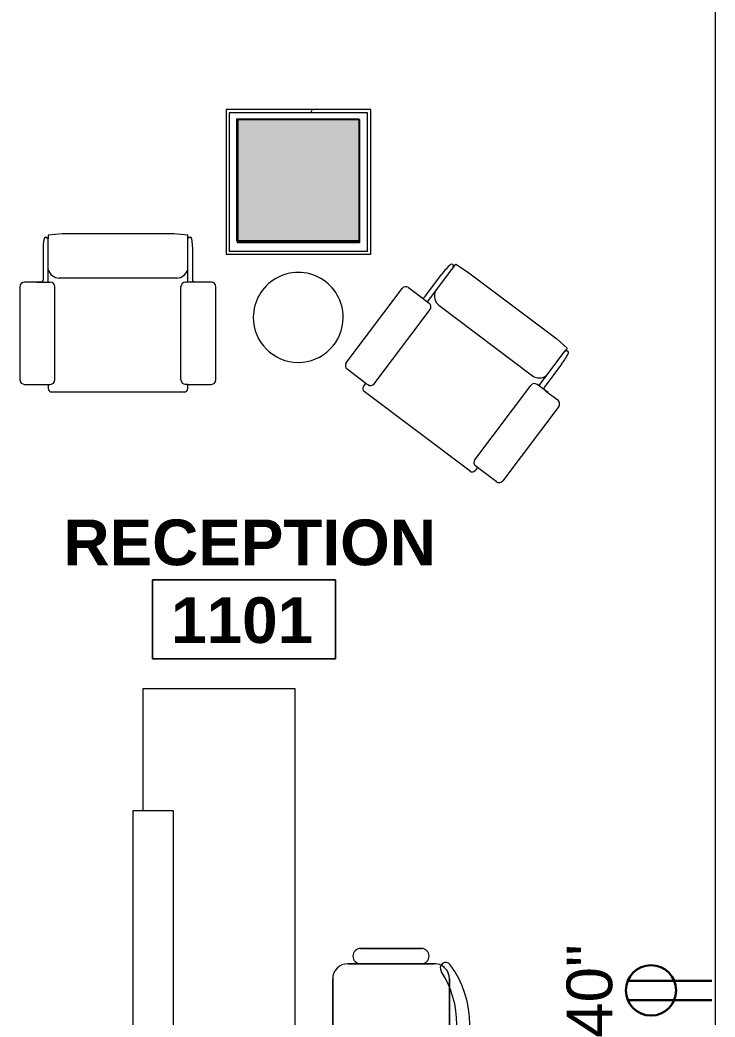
# Model space of a CAD drawing. Header units: inches. Extents: x -1221 to 179, y -822 to 880.
# Drawn here: x -418.8 to -281.9, y -243.5 to -47 of the extents above; entities that cross this region are included whole.
import ezdxf
from ezdxf.xclip import XClip

# ---------------------------------------------------------------- set-up
doc = ezdxf.new("R2010")
doc.units = ezdxf.units.IN
doc.header["$MEASUREMENT"] = 0
doc.header["$XCLIPFRAME"] = 2
for name, color, linetype, lineweight in [('L1$0$BB Columns_Pen_No__7', 7, 'Continuous', 20), ('L1$0$BB Columns_Pen_No__95', 8, 'Continuous', 20), ('X1$0$18_0109_REV_dwg _7_', 8, 'Continuous', 9), ('X1$0$A-ANNO-NOTE', 131, 'Continuous', 30), ('X1$0$A-AREA-IDEN', 2, 'Continuous', 9), ('X1$0$A-GENM', 13, 'Continuous', 9), ('X1$0$A-WALL', 113, 'Continuous', 9), ('X1$0$A-WALL-PATT', 111, 'Continuous', 13), ('X1$0$I-FURN', 30, 'Continuous', 9), ('X1$0$I-WALL', 2, 'Continuous', 9), ('X1$0$S-COLS', 52, 'Continuous', 9)]:
    doc.layers.add(name, color=color, linetype=linetype, lineweight=lineweight)
doc.styles.add('X1$0$Swis721 Lt BT', font='swissl.ttf', dxfattribs={"height": 9})
doc.styles.add('X1$0$Swis721 Lt BT_B', font='', dxfattribs={"height": 9})
doc.styles.get('X1$0$Swis721 Lt BT_B').set_extended_font_data('Swis721 Lt BT', bold=True)

# ---------------------------------------------------------------- blocks, each defined once
blk = doc.blocks.new('L1')
at = {"layer": 'L1$0$BB Columns_Pen_No__95', "linetype": 'Continuous', "lineweight": 0, "true_color": 0x3f3f3f}
blk.add_hatch(color=250, dxfattribs=at).paths.add_polyline_path([(-6742.69, 2856.07), (-6742.69, 2832.07), (-6718.69, 2832.07), (-6718.69, 2856.07)])
at = {"layer": 'L1$0$BB Columns_Pen_No__7', "linetype": 'Continuous', "flags": 128}
blk.add_lwpolyline([(-6742.69, 2856.07), (-6718.69, 2856.07), (-6718.69, 2832.07), (-6742.69, 2832.07)], close=True, dxfattribs=at)
blk = doc.blocks.new('X1$0$Cahoots_Tables - Small Round-4938073-FIRST FLOOR POWER _ SIGNAL')
at = {"layer": 'X1$0$I-FURN'}
for start, end in [(0, 180), (180, 0)]:
    blk.add_arc((0.015625, 0), 8.858268, start, end, dxfattribs=at)
blk = doc.blocks.new('X1$0$Seating-Sofa-Teknion-STMS_Envita-R2014 - _See Type Catalog_-5452890-FIRST FLOOR POWER _ SIGNAL')
at = {"layer": 'X1$0$I-FURN'}
for p, q in [((-18.4, 14.06), (-13.75, 14.06)), ((-13.75, 14.06), (-13.75, 14.86)), ((-13.75, 14.06), (-13.32, 14.06)), ((-13.05, 15.56), (13.05, 15.56)), ((13.75, 14.06), (13.32, 14.06)), ((13.75, 14.86), (13.75, 14.06)), ((13.75, 14.06), (18.4, 14.06)), ((-19.3, -5.16), (-19.3, 13.16)), ((-12.43, 13.16), (-12.43, -5.16)), ((12.42, 13.16), (12.42, -5.16)), ((19.3, 13.16), (19.3, -5.16)), ((-15.46, -6.06), (-18.4, -6.06)), ((-16, -6.06), (-13.32, -6.06)), ((-14.74, -12.12), (-14.74, -6.75)), ((-13.75, -6.06), (-13.75, -14.69)), ((11.57, -6.85), (-11.57, -6.85)), ((16, -6.06), (13.32, -6.06)), ((13.75, -6.06), (13.75, -14.69)), ((14.74, -6.75), (14.74, -12.12)), ((18.4, -6.06), (15.46, -6.06)), ((-13.75, -14.69), (-13.87, -14.69)), ((-13.75, -15.32), (-13.75, -14.69)), ((-10.99, -15.56), (-13.75, -15.32)), ((10.99, -15.56), (-10.99, -15.56)), ((13.75, -15.32), (10.99, -15.56)), ((13.75, -14.69), (13.75, -15.32)), ((13.87, -14.69), (13.75, -14.69))]:
    blk.add_line(p, q, dxfattribs=at)
for centre, radius, start, end in [((-18.4, 13.16), 0.9, 90, 180), ((-13.05, 14.86), 0.7, 90, 180), ((-13.32, 13.16), 0.9, 360, 90), ((13.32, 13.16), 0.9, 90, 180), ((13.05, 14.86), 0.7, 0, 90), ((18.4, 13.16), 0.9, 360, 90), ((-18.4, -5.16), 0.9, 180, 270), ((-13.32, -5.16), 0.9, 270, 360), ((13.32, -5.16), 0.9, 180, 270), ((18.4, -5.16), 0.9, 270, 0), ((-11.44, -9.26), 2.41, 93.0275, 163.022), ((11.44, -9.26), 2.41, 16.978, 86.9725), ((-2.33, -12.38), 12.42, 178.8219, 190.7132), ((2.33, -12.38), 12.42, 349.2868, 1.1781), ((-14.2, -14.6), 0.337, 194.9618, 345.0382), ((14.2, -14.6), 0.337, 194.9618, 345.0382)]:
    blk.add_arc(centre, radius, start, end, dxfattribs=at)
for points, knots in [([(-14.74, -6.75), (-14.74, -6.71), (-14.74, -6.64), (-14.75, -6.54), (-14.75, -6.48), (-14.76, -6.45), (-14.76, -6.42), (-14.77, -6.4), (-14.77, -6.37), (-14.78, -6.35), (-14.79, -6.32), (-14.8, -6.29), (-14.81, -6.27), (-14.83, -6.24), (-14.85, -6.21), (-14.88, -6.18), (-14.9, -6.16), (-14.93, -6.14), (-14.95, -6.13), (-14.97, -6.12), (-14.99, -6.12), (-15.01, -6.11), (-15.03, -6.1), (-15.05, -6.09), (-15.08, -6.09), (-15.1, -6.08), (-15.13, -6.08), (-15.15, -6.08), (-15.18, -6.07), (-15.21, -6.07), (-15.26, -6.07), (-15.34, -6.06), (-15.42, -6.06), (-15.46, -6.06)], [-1, -1, -1, -1, -0.916667, -0.833333, -0.791667, -0.770833, -0.75, -0.729167, -0.708333, -0.6875, -0.666667, -0.625, -0.604167, -0.583333, -0.541667, -0.5, -0.458333, -0.4375, -0.416667, -0.395833, -0.375, -0.354167, -0.333333, -0.3125, -0.291667, -0.270833, -0.25, -0.229167, -0.208333, -0.1875, -0.166667, -0.083333, 0, 0, 0, 0]), ([(15.46, -6.06), (15.42, -6.06), (15.34, -6.06), (15.26, -6.07), (15.21, -6.07), (15.18, -6.07), (15.15, -6.08), (15.13, -6.08), (15.1, -6.08), (15.08, -6.09), (15.05, -6.09), (15.02, -6.1), (14.99, -6.12), (14.95, -6.13), (14.93, -6.14), (14.9, -6.16), (14.88, -6.18), (14.85, -6.21), (14.83, -6.24), (14.81, -6.27), (14.8, -6.29), (14.79, -6.32), (14.78, -6.35), (14.77, -6.37), (14.77, -6.4), (14.76, -6.42), (14.76, -6.45), (14.75, -6.48), (14.75, -6.54), (14.74, -6.64), (14.74, -6.71), (14.74, -6.75)], [-1, -1, -1, -1, -0.916667, -0.833333, -0.8125, -0.791667, -0.770833, -0.75, -0.729167, -0.708333, -0.6875, -0.666667, -0.625, -0.583333, -0.5625, -0.541667, -0.5, -0.458333, -0.416667, -0.395833, -0.375, -0.333333, -0.3125, -0.291667, -0.270833, -0.25, -0.229167, -0.208333, -0.166667, -0.083333, 0, 0, 0, 0])]:
    blk.add_open_spline(points, degree=3, knots=knots, dxfattribs=at)
blk = doc.blocks.new('X1$0$Seating-Sofa-Teknion-STMS_Envita-R2014 - _See Type Catalog_-5451036-FIRST FLOOR POWER _ SIGNAL')
at = {"layer": 'X1$0$I-FURN'}
for p, q in [((-13.75, 14.69), (-13.87, 14.69)), ((-10.99, 15.56), (-13.75, 15.32)), ((-13.75, 15.32), (-13.75, 14.69)), ((-13.75, 6.06), (-13.75, 14.69)), ((10.99, 15.56), (-10.99, 15.56)), ((13.75, 15.32), (10.99, 15.56)), ((13.75, 14.69), (13.75, 15.32)), ((13.87, 14.69), (13.75, 14.69)), ((13.75, 6.06), (13.75, 14.69)), ((-14.74, 12.12), (-14.74, 6.75)), ((14.74, 6.75), (14.74, 12.12)), ((-15.46, 6.06), (-18.4, 6.06)), ((-16, 6.06), (-13.32, 6.06)), ((11.57, 6.85), (-11.57, 6.85)), ((16, 6.06), (13.32, 6.06)), ((18.4, 6.06), (15.46, 6.06)), ((-19.3, 5.16), (-19.3, -13.16)), ((-12.43, -13.16), (-12.43, 5.16)), ((12.42, -13.16), (12.42, 5.16)), ((19.3, -13.16), (19.3, 5.16)), ((-18.4, -14.06), (-13.75, -14.06)), ((-13.75, -14.06), (-13.75, -14.86)), ((-13.75, -14.06), (-13.32, -14.06)), ((-13.05, -15.56), (13.05, -15.56)), ((13.75, -14.06), (13.32, -14.06)), ((13.75, -14.86), (13.75, -14.06)), ((13.75, -14.06), (18.4, -14.06))]:
    blk.add_line(p, q, dxfattribs=at)
for centre, radius, start, end in [((-2.33, 12.38), 12.42, 169.2868, 181.1781), ((-14.2, 14.6), 0.337, 14.9618, 165.0382), ((14.2, 14.6), 0.337, 14.9618, 165.0382), ((2.33, 12.38), 12.42, 358.8219, 10.7132), ((-11.44, 9.26), 2.41, 196.978, 266.9725), ((11.44, 9.26), 2.41, 273.0275, 343.022), ((-18.4, 5.16), 0.9, 90, 180), ((-13.32, 5.16), 0.9, 0, 90), ((13.32, 5.16), 0.9, 90, 180), ((18.4, 5.16), 0.9, 360, 90), ((-18.4, -13.16), 0.9, 180, 270), ((-13.32, -13.16), 0.9, 270, 0), ((13.32, -13.16), 0.9, 180, 270), ((18.4, -13.16), 0.9, 270, 0), ((-13.05, -14.86), 0.7, 180, 270), ((13.05, -14.86), 0.7, 270, 360)]:
    blk.add_arc(centre, radius, start, end, dxfattribs=at)
for points, knots in [([(-14.74, 6.75), (-14.74, 6.71), (-14.74, 6.64), (-14.75, 6.54), (-14.75, 6.48), (-14.76, 6.45), (-14.76, 6.42), (-14.77, 6.4), (-14.77, 6.37), (-14.78, 6.35), (-14.79, 6.33), (-14.79, 6.31), (-14.81, 6.28), (-14.82, 6.25), (-14.85, 6.21), (-14.88, 6.18), (-14.9, 6.16), (-14.93, 6.14), (-14.95, 6.13), (-14.99, 6.12), (-15.02, 6.1), (-15.05, 6.09), (-15.08, 6.09), (-15.1, 6.08), (-15.13, 6.08), (-15.15, 6.08), (-15.18, 6.07), (-15.21, 6.07), (-15.26, 6.07), (-15.34, 6.06), (-15.42, 6.06), (-15.46, 6.06)], [0, 0, 0, 0, 0.083333, 0.166667, 0.208333, 0.229167, 0.25, 0.270833, 0.291667, 0.3125, 0.333333, 0.354167, 0.375, 0.416667, 0.458333, 0.5, 0.541667, 0.5625, 0.583333, 0.625, 0.666667, 0.6875, 0.708333, 0.729167, 0.75, 0.770833, 0.791667, 0.8125, 0.833333, 0.916667, 1, 1, 1, 1]), ([(15.46, 6.06), (15.42, 6.06), (15.34, 6.06), (15.26, 6.07), (15.21, 6.07), (15.18, 6.07), (15.15, 6.08), (15.13, 6.08), (15.1, 6.08), (15.08, 6.09), (15.05, 6.09), (15.03, 6.1), (15.01, 6.11), (14.99, 6.12), (14.97, 6.12), (14.95, 6.13), (14.93, 6.14), (14.9, 6.16), (14.88, 6.18), (14.85, 6.21), (14.83, 6.24), (14.81, 6.27), (14.8, 6.29), (14.79, 6.31), (14.79, 6.33), (14.78, 6.35), (14.77, 6.37), (14.77, 6.4), (14.76, 6.42), (14.76, 6.45), (14.75, 6.48), (14.75, 6.54), (14.74, 6.64), (14.74, 6.71), (14.74, 6.75)], [0, 0, 0, 0, 0.083333, 0.166667, 0.1875, 0.208333, 0.229167, 0.25, 0.270833, 0.291667, 0.3125, 0.333333, 0.354167, 0.375, 0.395833, 0.416667, 0.4375, 0.458333, 0.5, 0.541667, 0.583333, 0.604167, 0.625, 0.645833, 0.666667, 0.6875, 0.708333, 0.729167, 0.75, 0.770833, 0.791667, 0.833333, 0.916667, 1, 1, 1, 1])]:
    blk.add_open_spline(points, degree=3, knots=knots, dxfattribs=at)
blk = doc.blocks.new('X1$0$Concrete-Rectangular-Column - 24 X 24-V44-FIRST FLOOR POWER _ SIGNAL')
at = {"layer": 'X1$0$S-COLS'}
blk.add_hatch(color=7, dxfattribs=at).paths.add_polyline_path([(-12, -12), (12, -12), (12, 12), (-12, 12), (-12, 11.28)], flags=0)
at = {"layer": 'X1$0$S-COLS', "color": 8, "lineweight": 20}
for p, q in [((12, 12), (-12, 12)), ((-12, 12), (-12, -12)), ((12, -12), (12, 12)), ((-12, -12), (12, -12))]:
    blk.add_line(p, q, dxfattribs=at)
blk = doc.blocks.new('X1$0$Reception desk - Reception desk-5513343-FIRST FLOOR POWER _ SIGNAL')
at = {"layer": 'X1$0$A-GENM'}
for p, q in [((21, 62.62), (-9, 62.62)), ((-9, 62.62), (-9, 38.62)), ((21, -57.38), (21, 62.62)), ((-11, 38.62), (-11, -33.38)), ((-3, 38.62), (-11, 38.62)), ((-3, -33.38), (-3, 38.62)), ((-11, -33.38), (-3, -33.38)), ((-9, -33.38), (-9, -57.38)), ((-9, -57.38), (21, -57.38))]:
    blk.add_line(p, q, dxfattribs=at)
blk = doc.blocks.new('X1$0$F-Chairs1 - Workstation-4960872-FIRST FLOOR POWER _ SIGNAL')
at = {"layer": 'X1$0$I-FURN'}
for p, q in [((-7.33, -4), (-9, -4)), ((-9, -4), (-7.33, -4)), ((7.44, -4), (-7.44, -4)), ((7.33, -4), (-7.33, -4)), ((-7.33, -4), (7.33, -4)), ((9, -4), (7.33, -4)), ((7.33, -4), (9, -4)), ((-12, -7), (-12, -24)), ((-12, -7), (-12, -9.5)), ((-12, -9.5), (-12, -7)), ((12, -24), (12, -7)), ((12, -9.5), (12, -7)), ((12, -7), (12, -9.5)), ((-15, -9.5), (-15, -21.5)), ((-15, -9.5), (-15, -21.5)), ((-15, -21.5), (-15, -9.5)), ((-12, -21.5), (-12, -9.5)), ((-12, -9.5), (-12, -21.5)), ((-12, -9.5), (-12, -21.5)), ((-12, -21.5), (-12, -9.5)), ((12, -9.5), (12, -21.5)), ((12, -21.5), (12, -9.5)), ((12, -21.5), (12, -9.5)), ((12, -9.5), (12, -21.5)), ((15, -21.5), (15, -9.5)), ((15, -21.5), (15, -9.5)), ((15, -9.5), (15, -21.5)), ((-12, -21.5), (-12, -24)), ((-12, -24), (-12, -21.5)), ((12, -24), (12, -21.5)), ((12, -21.5), (12, -24)), ((-9, -27), (9, -27)), ((-9, -27), (9, -27)), ((9, -27), (-9, -27))]:
    blk.add_line(p, q, dxfattribs=at)
for centre, radius, start, end in [((0, -20), 20, 53.8255, 126.1745), ((0, -20), 20, 53.8255, 126.1745), ((0, -20), 20, 53.8255, 126.1745), ((-11.17, -4.73), 1.08, 126.1745, 306.1745), ((-11.17, -4.73), 1.08, 126.1745, 306.1745), ((-11.17, -4.73), 1.08, 126.1745, 306.1745), ((0, -22.18), 19.64, 57.5758, 122.4242), ((0, -22.18), 19.64, 57.5758, 122.4242), ((0, -22.18), 19.64, 57.5758, 122.4242), ((11.17, -4.73), 1.08, 233.8255, 53.8255), ((11.17, -4.73), 1.08, 233.8255, 53.8255), ((11.17, -4.73), 1.08, 233.8255, 53.8255), ((-9, -7), 3, 153.7164, 180), ((-9, -7), 3, 153.6047, 180), ((-9, -7), 3, 153.6047, 180), ((-9, -7), 3, 135, 153.6047), ((-9, -7), 3, 150, 153.6047), ((-9, -7), 3, 135, 150), ((-9, -7), 3, 90, 134.0022), ((-9, -7), 3, 120, 134.0022), ((-9, -7), 3, 105, 120), ((-9, -7), 3, 90, 105), ((9, -7), 3, 45.9978, 90), ((9, -7), 3, 75, 90), ((9, -7), 3, 45.9978, 75), ((9, -7), 3, 26.3953, 45), ((9, -7), 3, 26.3953, 45), ((9, -7), 3, 0, 26.2836), ((9, -7), 3, 360, 26.3953), ((9, -7), 3, 360, 26.3953), ((-13.5, -9.5), 1.5, 0, 180), ((-13.5, -9.5), 1.5, 360, 180), ((-13.5, -9.5), 1.5, 0, 180), ((13.5, -9.5), 1.5, 0, 180), ((13.5, -9.5), 1.5, 360, 180), ((13.5, -9.5), 1.5, 0, 180), ((-13.5, -21.5), 1.5, 180, 0), ((-13.5, -21.5), 1.5, 180, 360), ((-13.5, -21.5), 1.5, 180, 0), ((13.5, -21.5), 1.5, 180, 0), ((13.5, -21.5), 1.5, 180, 360), ((13.5, -21.5), 1.5, 180, 0), ((-9, -24), 3, 180, 270), ((-9, -24), 3, 180, 270), ((-9, -24), 3, 180, 270), ((9, -24), 3, 270, 0), ((9, -24), 3, 270, 360), ((9, -24), 3, 270, 0)]:
    blk.add_arc(centre, radius, start, end, dxfattribs=at)
blk = doc.blocks.new('X1$0$Room Tag - Room Name and Number-3379422-FIRST FLOOR POWER _ SIGNAL')
at = {"layer": 'X1$0$A-AREA-IDEN'}
for p, q in [((-0.1881, -0.1636), (-0.1881, -0.0018)), ((-0.1881, -0.0018), (0.1869, -0.0018)), ((0.1869, -0.0018), (-0.1881, -0.0018)), ((-0.1881, -0.0018), (-0.1881, -0.1636)), ((0.1869, -0.0018), (0.1869, -0.1636)), ((0.1869, -0.1636), (0.1869, -0.0018)), ((0.1869, -0.1636), (-0.1881, -0.1636)), ((-0.1881, -0.1636), (0.1869, -0.1636))]:
    blk.add_line(p, q, dxfattribs=at)
blk = doc.blocks.new('X1')
at = {"layer": 'X1$0$A-WALL-PATT', "lineweight": 9}
h = blk.add_hatch(dxfattribs=at)
h.set_pattern_fill('FP1_1', color=256, style=0, pattern_type=2)
h.set_pattern_definition([(0, (0, 0), (30.72, 7.68), [1.267, -21.773, 1.267, -21.773, -122.88]), (0, (0, 0), (30.72, 7.68), [-46.08, 1.267, -44.813, 1.267, -21.773, -53.76]), (0, (0, 0), (30.72, 7.68), [-115.2, 1.267, -14.093, 1.267, -37.133]), (120, (11.52, 3.84), (-22.01108, 22.7643), [1.267, -21.773, 1.267, -21.773, -122.88]), (120, (11.52, 3.84), (-22.01108, 22.7643), [-46.08, 1.267, -44.813, 1.267, -21.773, -53.76]), (120, (11.52, 3.84), (-22.01108, 22.7643), [-115.2, 1.267, -14.093, 1.267, -37.133]), (240, (15.36, 19.2), (-8.70892, -30.4443), [1.267, -21.773, 1.267, -21.773, -122.88]), (240, (15.36, 19.2), (-8.70892, -30.4443), [-46.08, 1.267, -44.813, 1.267, -21.773, -53.76]), (240, (15.36, 19.2), (-8.70892, -30.4443), [-115.2, 1.267, -14.093, 1.267, -37.133])])
h.paths.add_polyline_path([(-375.93, -65.32), (-349.68, -65.32), (-349.68, -64.69), (-377.55, -64.69), (-377.55, -65.32)], flags=0)
at = {"layer": 'X1$0$A-ANNO-NOTE'}
for p, q in [((-282.52, -236.29), (-299.04, -236.29)), ((-282.52, -240.12), (-299.04, -240.12))]:
    blk.add_line(p, q, dxfattribs=at)
blk.add_circle((-294.48, -238.2), 4.95, dxfattribs=at)
at = {"layer": 'X1$0$A-WALL', "lineweight": 13}
for p, q in [((-377.55, -65.32), (-377.55, -92.57)), ((-350.3, -65.32), (-377.55, -65.32)), ((-350.3, -92.57), (-350.3, -65.32)), ((-377.55, -92.57), (-350.3, -92.57))]:
    blk.add_line(p, q, dxfattribs=at)
at = {"layer": 'X1$0$I-WALL', "lineweight": 13}
for p, q in [((-281.86, -8.7), (-281.86, -343.94)), ((-378.18, -64.69), (-378.18, -93.19)), ((-349.68, -64.69), (-378.18, -64.69)), ((-349.68, -93.19), (-349.68, -64.69)), ((-375.93, -90.94), (-375.93, -66.94)), ((-375.93, -66.94), (-375.84, -66.94)), ((-351.93, -90.94), (-375.93, -90.94)), ((-351.93, -90.7), (-351.93, -90.94)), ((-378.18, -93.19), (-349.68, -93.19))]:
    blk.add_line(p, q, dxfattribs=at)
at = {"layer": 'X1$0$18_0109_REV_dwg _7_'}
ref = blk.add_blockref('L1', (6366.63, -2922.6), dxfattribs=at)
XClip(ref).set_block_clipping_path([(-7587.3890141857, 2122.8758432012), (-6188.1189173454, 3796.6416784023)])
at = {"layer": 'X1$0$A-AREA-IDEN', "xscale": 95.99999999999994, "yscale": 95.99999999999994, "zscale": 95.99999999999994}
blk.add_blockref('X1$0$Room Tag - Room Name and Number-3379422-FIRST FLOOR POWER _ SIGNAL', (-374.59, -157.17), dxfattribs=at)
at = {"layer": 'X1$0$A-GENM'}
blk.add_blockref('X1$0$Reception desk - Reception desk-5513343-FIRST FLOOR POWER _ SIGNAL', (-385.55, -241.44), dxfattribs=at)
at = {"layer": 'X1$0$I-FURN'}
blk.add_blockref('X1$0$Seating-Sofa-Teknion-STMS_Envita-R2014 - _See Type Catalog_-5451036-FIRST FLOOR POWER _ SIGNAL', (-399.48, -104.76), dxfattribs=at)
for name, p, rotation in [('X1$0$Seating-Sofa-Teknion-STMS_Envita-R2014 - _See Type Catalog_-5452890-FIRST FLOOR POWER _ SIGNAL', (-331.18, -115.67), 143), ('X1$0$Cahoots_Tables - Small Round-4938073-FIRST FLOOR POWER _ SIGNAL', (-363.98, -105.64), 359.8611678174555), ('X1$0$F-Chairs1 - Workstation-4960872-FIRST FLOOR POWER _ SIGNAL', (-330.18, -244.94), 269.9999999999999)]:
    blk.add_blockref(name, p, dxfattribs=dict(at, rotation=rotation))
at = {"layer": 'X1$0$S-COLS'}
blk.add_blockref('X1$0$Concrete-Rectangular-Column - 24 X 24-V44-FIRST FLOOR POWER _ SIGNAL', (-363.84, -78.7), dxfattribs=at)
at = {"layer": 'X1$0$A-ANNO-NOTE', "lineweight": 9, "insert": (-311.12, -247.57), "char_height": 9, "width": 20.604, "attachment_point": 1, "rotation": 90, "style": 'X1$0$Swis721 Lt BT'}
blk.add_mtext('40"', dxfattribs=at)
at = {"layer": 'X1$0$A-AREA-IDEN', "char_height": 9, "attachment_point": 1, "style": 'X1$0$Swis721 Lt BT_B'}
for s, insert, width in [('RECEPTION', (-410.2, -145.45), 86.052), ('1101', (-389, -160.77), 33.936)]:
    blk.add_mtext(s, dxfattribs=dict(at, insert=insert, width=width))

msp = doc.modelspace()

# ---------------------------------------------------------------- block references
at = {"color": 253}
msp.add_blockref('X1', (0, 0), dxfattribs=at)

doc.saveas('drawing.dxf')
